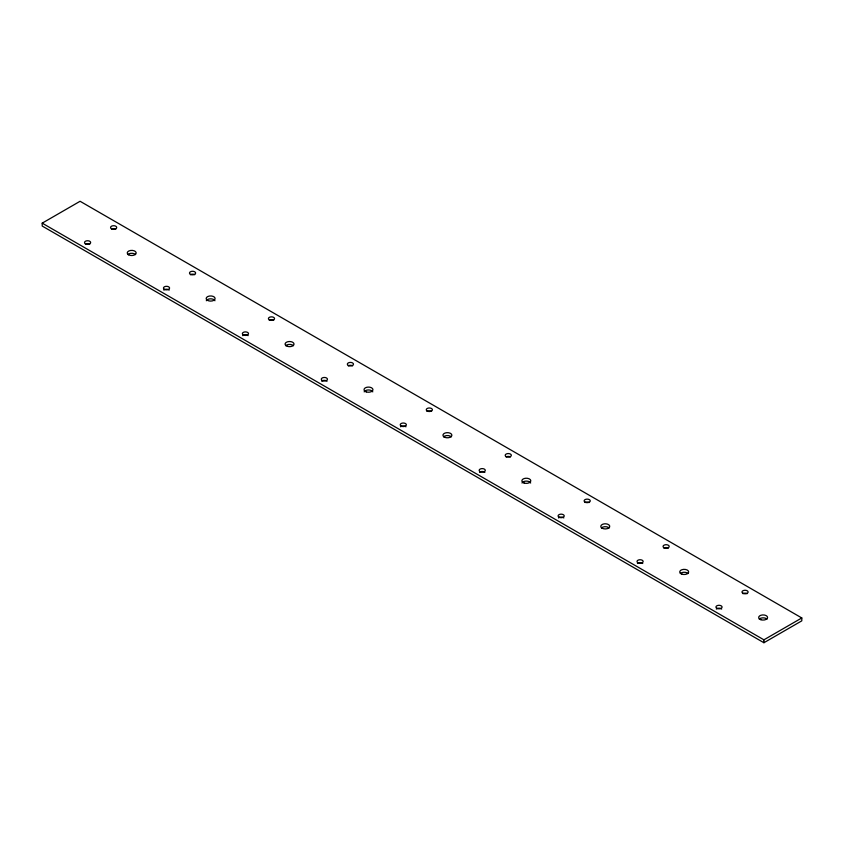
<?xml version="1.0" encoding="UTF-8"?>
<svg xmlns="http://www.w3.org/2000/svg" width="844" height="844" viewBox="0 0 844 844"><rect width="100%" height="100%" fill="white"/><g stroke="black" fill="none" stroke-linecap="round" stroke-linejoin="round"><path stroke-width="1.27" d="M42.2 223.154L80.085 201.273L801.8 617.956L801.8 620.846L763.915 642.727L42.2 226.044L42.2 223.154L763.915 639.826L801.8 617.956M763.915 639.826L763.915 642.727M558.496 517.931A3.07 1.772 0 0 1 563.803 517.931M163.852 290.093A3.07 1.772 0 0 1 169.169 290.093M585.029 502.528A3.07 1.772 0 0 1 589.365 502.528M400.636 426.8A3.07 1.772 0 0 1 405.953 426.8M680.327 573.54A4.463 2.574 0 0 1 688.06 573.54M285.694 345.692A4.463 2.574 0 0 1 293.427 345.692M127.834 254.561A4.463 2.574 0 0 1 135.567 254.561M759.262 619.106A4.463 2.574 0 0 1 766.996 619.106M190.385 274.69A3.07 1.772 0 0 1 194.732 274.69M269.31 320.256A3.07 1.772 0 0 1 273.656 320.256M348.245 365.821A3.07 1.772 0 0 1 352.581 365.821M742.878 593.67A3.07 1.772 0 0 1 747.225 593.67M479.561 472.366A3.07 1.772 0 0 1 484.878 472.366M637.42 563.507A3.07 1.772 0 0 1 642.738 563.507M242.777 335.659A3.07 1.772 0 0 1 248.094 335.659M663.954 548.104A3.07 1.772 0 0 1 668.29 548.104M506.094 456.963A3.07 1.772 0 0 1 510.441 456.963M364.175 391.88A4.463 2.574 0 0 1 368.49 389.97A4.463 2.574 0 0 1 372.795 391.88M206.316 300.749A4.463 2.574 0 0 1 210.631 298.839A4.463 2.574 0 0 1 214.946 300.749M601.403 527.964A4.463 2.574 0 0 1 609.136 527.964M522.025 483.021A4.463 2.574 0 0 1 526.339 481.112A4.463 2.574 0 0 1 530.654 483.021M443.543 436.833A4.463 2.574 0 0 1 451.276 436.833M111.461 229.125A3.07 1.772 0 0 1 115.797 229.125M85.413 244.159A3.07 1.772 0 0 1 89.749 244.159M427.169 411.397A3.07 1.772 0 0 1 431.506 411.397M321.712 381.235A3.07 1.772 0 0 1 327.029 381.235M716.345 609.073A3.07 1.772 0 0 1 721.662 609.073M558.981 517.182A3.07 1.772 0 0 0 564.119 516.391A3.07 1.772 0 0 0 560.353 514.218A3.07 1.772 0 0 0 558.981 517.182M164.337 289.334A3.07 1.772 0 0 0 169.475 288.542A3.07 1.772 0 0 0 165.719 286.369A3.07 1.772 0 0 0 164.337 289.334M585.662 502.423A3.07 1.772 0 0 0 590.262 500.893A3.07 1.772 0 0 0 585.662 499.353A3.07 1.772 0 0 0 585.662 502.423M401.122 426.041A3.07 1.772 0 0 0 406.259 425.249A3.07 1.772 0 0 0 402.504 423.076A3.07 1.772 0 0 0 401.122 426.041M681.963 574.163A4.463 2.574 0 0 0 688.662 571.937A4.463 2.574 0 0 0 681.963 569.7A4.463 2.574 0 0 0 681.963 574.163M287.329 346.325A4.463 2.574 0 0 0 294.028 344.088A4.463 2.574 0 0 0 287.329 341.852A4.463 2.574 0 0 0 287.329 346.325M128.552 254.772A4.463 2.574 0 0 0 136.021 253.622A4.463 2.574 0 0 0 130.546 250.468A4.463 2.574 0 0 0 128.552 254.772M760.898 619.728A4.463 2.574 0 0 0 767.586 617.502A4.463 2.574 0 0 0 760.898 615.265A4.463 2.574 0 0 0 760.898 619.728M191.018 274.585A3.07 1.772 0 0 0 195.629 273.045A3.07 1.772 0 0 0 191.018 271.515A3.07 1.772 0 0 0 191.018 274.585M269.953 320.15A3.07 1.772 0 0 0 274.553 318.621A3.07 1.772 0 0 0 269.953 317.08A3.07 1.772 0 0 0 269.953 320.15M348.878 365.716A3.07 1.772 0 0 0 353.478 364.186A3.07 1.772 0 0 0 348.878 362.646A3.07 1.772 0 0 0 348.878 365.716M742.878 593.279A3.07 1.772 0 0 0 748.016 592.488A3.07 1.772 0 0 0 744.26 590.315A3.07 1.772 0 0 0 742.878 593.279M480.046 471.617A3.07 1.772 0 0 0 485.184 470.815A3.07 1.772 0 0 0 481.428 468.652A3.07 1.772 0 0 0 480.046 471.617M638.539 563.032A3.07 1.772 0 0 0 643.149 561.492A3.07 1.772 0 0 0 638.539 559.962A3.07 1.772 0 0 0 638.539 563.032M243.272 334.91A3.07 1.772 0 0 0 248.4 334.108A3.07 1.772 0 0 0 244.644 331.945A3.07 1.772 0 0 0 243.272 334.91M663.954 547.714A3.07 1.772 0 0 0 669.092 546.923A3.07 1.772 0 0 0 665.325 544.749A3.07 1.772 0 0 0 663.954 547.714M506.094 456.572A3.07 1.772 0 0 0 511.232 455.781A3.07 1.772 0 0 0 507.476 453.608A3.07 1.772 0 0 0 506.094 456.572M366.254 391.89A4.463 2.574 0 0 0 372.953 389.654A4.463 2.574 0 0 0 366.254 387.428A4.463 2.574 0 0 0 366.254 391.89M207.476 300.348A4.463 2.574 0 0 0 214.946 299.187A4.463 2.574 0 0 0 209.481 296.033A4.463 2.574 0 0 0 207.476 300.348M602.11 528.186A4.463 2.574 0 0 0 609.579 527.025A4.463 2.574 0 0 0 604.114 523.871A4.463 2.574 0 0 0 602.11 528.186M524.113 483.032A4.463 2.574 0 0 0 530.802 480.795A4.463 2.574 0 0 0 524.113 478.559A4.463 2.574 0 0 0 524.113 483.032M445.178 437.456A4.463 2.574 0 0 0 451.878 435.23A4.463 2.574 0 0 0 445.178 432.993A4.463 2.574 0 0 0 445.178 437.456M111.461 228.735A3.07 1.772 0 0 0 116.599 227.943A3.07 1.772 0 0 0 112.832 225.77A3.07 1.772 0 0 0 111.461 228.735M85.413 243.768A3.07 1.772 0 0 0 90.551 242.977A3.07 1.772 0 0 0 86.784 240.804A3.07 1.772 0 0 0 85.413 243.768M427.169 411.007A3.07 1.772 0 0 0 432.307 410.216A3.07 1.772 0 0 0 428.541 408.042A3.07 1.772 0 0 0 427.169 411.007M322.83 380.76A3.07 1.772 0 0 0 327.44 379.22A3.07 1.772 0 0 0 322.83 377.69A3.07 1.772 0 0 0 322.83 380.76M716.83 608.313A3.07 1.772 0 0 0 721.968 607.522A3.07 1.772 0 0 0 718.212 605.348A3.07 1.772 0 0 0 716.83 608.313"/></g></svg>
